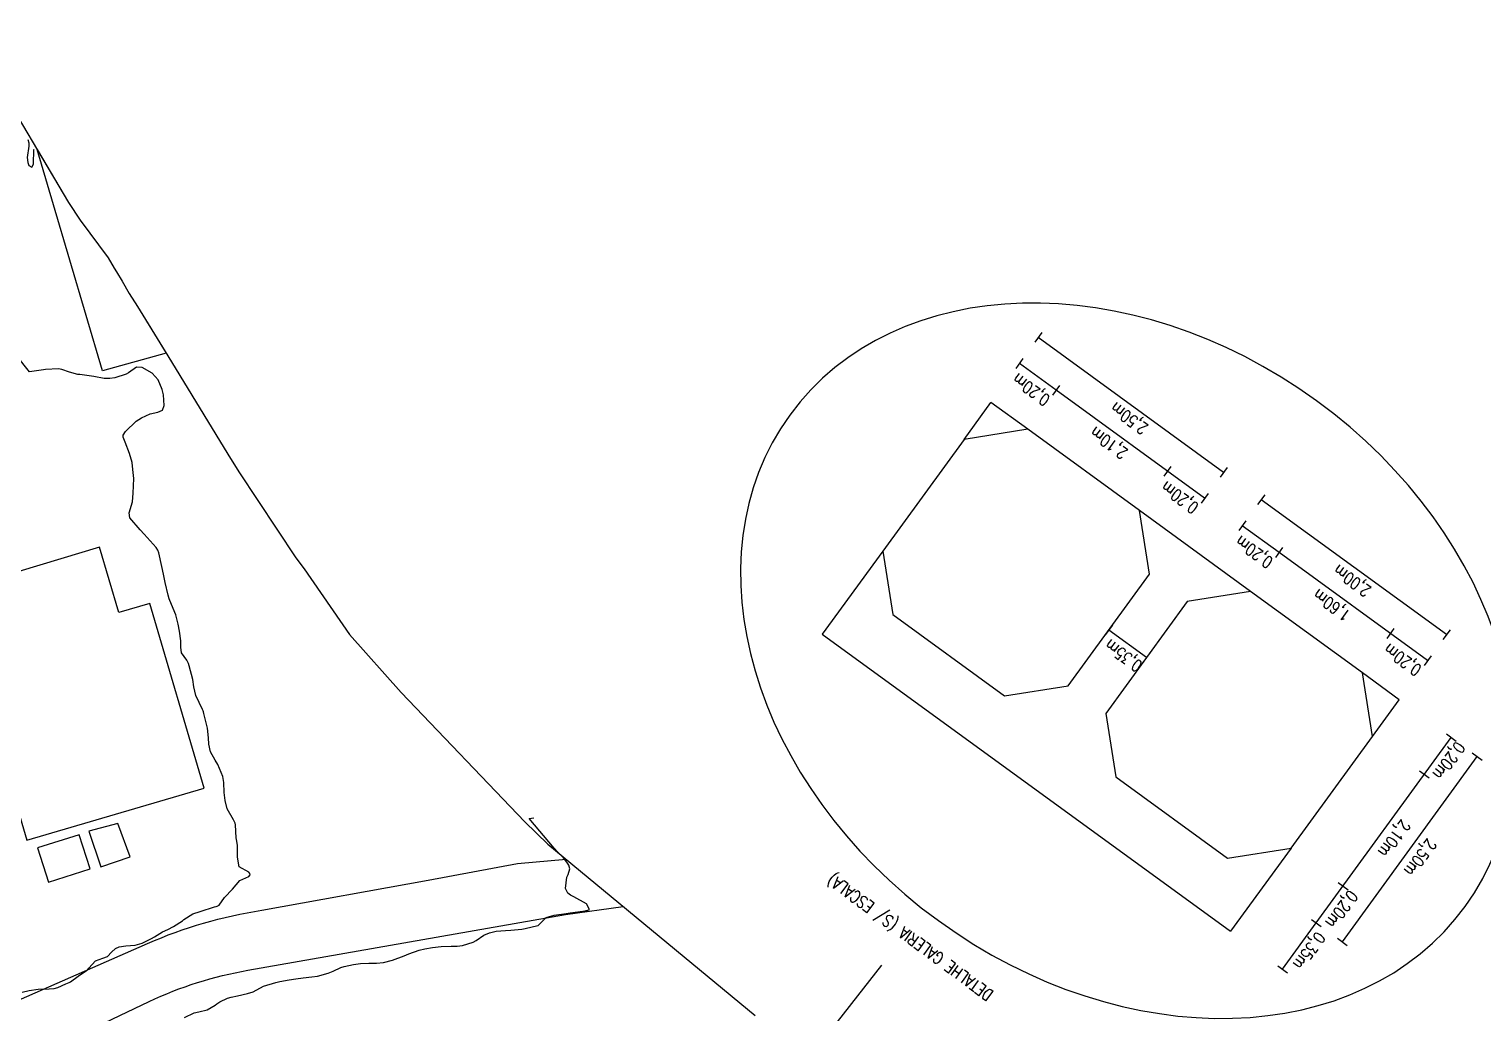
# Model space of a CAD drawing. Header units: metres. Extents: x 307586 to 320046, y 7427249 to 7434250.
# Drawn here: x 314646 to 314826.7, y 7432279 to 7432401.2 of the extents above; entities that cross this region are included whole.
import ezdxf

# ---------------------------------------------------------------- set-up
doc = ezdxf.new("R2010")
doc.units = ezdxf.units.M
doc.header["$MEASUREMENT"] = 0
for name, color, linetype in [('Area', 45, 'Continuous'), ('Curvas de Nivel 1m', 11, 'Continuous'), ('Curvas de Nivel 5m', 15, 'Continuous'), ('DETALHES', 45, 'Continuous'), ('Edificações', 30, 'Continuous'), ('TEXTO', 45, 'Continuous'), ('Vias Secundárias', 230, 'Continuous')]:
    doc.layers.add(name, color=color, linetype=linetype)
doc.styles.add('ROMANS', font='romans', dxfattribs={"height": 0.2})

msp = doc.modelspace()

# ---------------------------------------------------------------- linework, layer by layer
at = {"layer": 'Area'}
msp.add_polyline3d([(314638.12, 7432401.21, 725.01), (314650.93, 7432379.66, 725.9), (314652.38, 7432377.45, 725.33), (314655.84, 7432372.77, 729.34), (314656.58, 7432371.5, 729.48), (314656.88, 7432371.05, 729.53), (314657.59, 7432369.9, 729.79), (314658.46, 7432368.36, 729.98), (314659.48, 7432366.74, 730.34), (314663.26, 7432360.59, 725), (314670.73, 7432348.37, 725.66), (314672.08, 7432346.2, 725.7), (314679.16, 7432335.51, 725.65), (314680.19, 7432334.12, 725.87), (314685.84, 7432326, 725.92), (314692.24, 7432318.77, 725.95), (314707.61, 7432302.71, 725.87), (314710.5, 7432299.93, 726.01), (314736.27, 7432278.65, 726.79)], dxfattribs=at)
at = {"layer": 'Curvas de Nivel 1m', "elevation": 726, "flags": 128}
msp.add_lwpolyline([(314665.34, 7432278.39), (314666.52, 7432278.96), (314667.11, 7432279.11), (314668.13, 7432279.34), (314669.13, 7432279.93), (314669.36, 7432280.1), (314669.71, 7432280.33), (314670.68, 7432280.78), (314671.14, 7432280.9), (314671.93, 7432281.1), (314673.14, 7432281.37), (314673.86, 7432281.57), (314675.15, 7432282.27), (314676.67, 7432282.75), (314677.16, 7432282.86), (314678.33, 7432283.07), (314679.17, 7432283.2), (314680.06, 7432283.32), (314681.17, 7432283.44), (314681.84, 7432283.52), (314683.18, 7432283.9), (314683.38, 7432283.97), (314683.8, 7432284.16), (314684.74, 7432284.6), (314685.19, 7432284.73), (314686.34, 7432284.99), (314687.19, 7432285.1), (314688.22, 7432285.14), (314689.19, 7432285.16), (314690.05, 7432285.23), (314691.2, 7432285.51), (314692.62, 7432286.06), (314693.21, 7432286.32), (314694.49, 7432286.76), (314695.21, 7432286.93), (314696.14, 7432287.1), (314697.21, 7432287.2), (314698.47, 7432287.25), (314699.22, 7432287.26), (314699.87, 7432287.32), (314701.22, 7432287.74), (314701.6, 7432287.95), (314702.53, 7432288.64), (314703.24, 7432288.93), (314704.05, 7432289.11), (314705.24, 7432289.22), (314705.9, 7432289.24), (314707.25, 7432289.37), (314707.67, 7432289.46), (314709.25, 7432289.83), (314709.28, 7432289.83), (314709.32, 7432289.86), (314710.29, 7432290.83), (314711.27, 7432291.1), (314712.75, 7432291.31), (314713.27, 7432291.39), (314715.13, 7432291.65), (314715.27, 7432291.67), (314715.37, 7432291.69), (314715.66, 7432291.79), (314715.28, 7432292.52), (314713.73, 7432293.38), (314713.3, 7432293.58), (314712.97, 7432293.82), (314712.7, 7432294.43), (314712.85, 7432295.82), (314713.01, 7432296.14), (314713.24, 7432296.86), (314713.11, 7432297.3), (314712.84, 7432297.7), (314712.57, 7432298.05), (314712.24, 7432298.42), (314711.73, 7432298.94), (314711.28, 7432299.41), (314708.17, 7432303.12), (314708.74, 7432303.2)], dxfattribs=at)
at = {"layer": 'Curvas de Nivel 5m', "elevation": 725, "flags": 128}
for points in [[(314645.84, 7432387.49), (314645.98, 7432387.07), (314645.99, 7432386.64), (314645.78, 7432385.24), (314645.84, 7432384.64), (314645.99, 7432384.25), (314646.37, 7432384.06), (314646.56, 7432384.44), (314646.59, 7432386.24), (314646.65, 7432386.24)], [(314645.14, 7432281.54), (314646.02, 7432281.74), (314647.15, 7432281.89), (314648.51, 7432281.95), (314649.15, 7432282.01), (314649.6, 7432282.12), (314650.57, 7432282.57), (314650.99, 7432282.73), (314651.16, 7432282.81), (314652.13, 7432283.51), (314653.17, 7432284.23), (314653.33, 7432284.37), (314653.43, 7432284.53), (314654.27, 7432285.43), (314655.19, 7432285.78), (314655.74, 7432285.96), (314656.24, 7432286.5), (314656.75, 7432286.96), (314657.21, 7432287.15), (314658.02, 7432287.29), (314659.21, 7432287.39), (314660.06, 7432287.61), (314661.22, 7432288.19), (314661.61, 7432288.43), (314662.61, 7432289.04), (314663.24, 7432289.33), (314663.96, 7432289.68), (314665.07, 7432290.39), (314665.17, 7432290.47), (314665.25, 7432290.55), (314666.36, 7432291.28), (314667.26, 7432291.57), (314669.04, 7432292.12), (314669.27, 7432292.19), (314669.39, 7432292.22), (314669.62, 7432292.34), (314670.31, 7432293.3), (314671.29, 7432294.32), (314672.19, 7432295.43), (314673.32, 7432295.9), (314673.49, 7432296.12), (314673.46, 7432296.29), (314673.32, 7432296.45), (314672.12, 7432297.1), (314671.9, 7432298.31), (314671.91, 7432299.76), (314671.82, 7432300.31), (314671.77, 7432300.71), (314671.67, 7432302.32), (314671.62, 7432302.54), (314671.4, 7432302.94), (314670.64, 7432304.33), (314670.39, 7432305.37), (314670.28, 7432306.33), (314670.22, 7432307.57), (314670.08, 7432308.33), (314669.48, 7432309.81), (314669.15, 7432310.35), (314668.55, 7432311.4), (314668.37, 7432312.36), (314668.31, 7432313.15), (314668.18, 7432314.36), (314667.74, 7432316.18), (314667.7, 7432316.37), (314667.67, 7432316.48), (314667.57, 7432316.65), (314666.72, 7432318.38), (314666.49, 7432319.49), (314666.36, 7432320.38), (314665.92, 7432322.1), (314665.83, 7432322.39), (314665.64, 7432322.77), (314664.96, 7432323.71), (314664.88, 7432324.4), (314664.87, 7432325.2), (314664.7, 7432326.4), (314664.55, 7432327.27), (314664.25, 7432328.41), (314663.72, 7432329.71), (314663.43, 7432330.42), (314663.3, 7432330.86), (314662.92, 7432332.43), (314662.72, 7432333.48), (314662.53, 7432334.43), (314662.13, 7432336.11), (314662.03, 7432336.44), (314661.81, 7432336.79), (314660.32, 7432338.46), (314659.83, 7432338.99), (314658.52, 7432340.48), (314658.46, 7432341.08), (314658.87, 7432342.48), (314658.96, 7432343.55), (314659.01, 7432344.47), (314659.02, 7432345.36), (314658.92, 7432346.48), (314658.81, 7432347.35), (314658.51, 7432348.48), (314657.96, 7432349.86), (314657.71, 7432350.49), (314657.71, 7432350.76), (314657.98, 7432351.19), (314659.32, 7432352.47), (314660, 7432352.89), (314661.06, 7432353.39), (314662, 7432353.62), (314662.59, 7432353.85), (314662.81, 7432354.43), (314662.71, 7432355.76), (314662.57, 7432356.43), (314662.05, 7432357.63), (314661.31, 7432358.45), (314660.07, 7432359.14), (314659.35, 7432359.2), (314658.39, 7432358.49), (314658.06, 7432358.32), (314656.67, 7432357.89), (314656.06, 7432357.79), (314655.33, 7432357.8), (314654.06, 7432358.04), (314652.34, 7432358.28), (314652.06, 7432358.3), (314651.03, 7432358.57), (314650.07, 7432358.92), (314649.68, 7432358.98), (314648.07, 7432358.89), (314647.81, 7432358.86), (314646.06, 7432358.63), (314644.44, 7432360.65)]]:
    msp.add_lwpolyline(points, dxfattribs=at)
at = {"layer": 'DETALHES'}
for p, q in [((314771.88, 7432363.5), (314771, 7432362.29)), ((314794.47, 7432346.13), (314771.44, 7432362.89)), ((314769.53, 7432360.27), (314768.65, 7432359.05)), ((314773.66, 7432356.33), (314769.09, 7432359.66)), ((314774.1, 7432356.94), (314773.22, 7432355.72)), ((314792.12, 7432342.9), (314773.66, 7432356.33)), ((314762.23, 7432350.23), (314765.56, 7432354.81)), ((314770.13, 7432351.48), (314765.56, 7432354.81)), ((314787.93, 7432346.87), (314787.05, 7432345.66)), ((314794.91, 7432346.74), (314794.03, 7432345.53)), ((314792.56, 7432343.5), (314791.68, 7432342.29)), ((314799.59, 7432343.33), (314798.71, 7432342.12)), ((314797.84, 7432331.31), (314784.01, 7432341.37)), ((314822.18, 7432325.97), (314799.15, 7432342.73)), ((314797.24, 7432340.1), (314796.35, 7432338.89)), ((314801.37, 7432336.17), (314796.8, 7432339.49)), ((314752.12, 7432336.35), (314744.6, 7432326.02)), ((314801.81, 7432336.77), (314800.93, 7432335.56)), ((314819.83, 7432322.73), (314801.37, 7432336.17)), ((314780.65, 7432327.14), (314779.77, 7432325.92)), ((314815.64, 7432326.71), (314814.76, 7432325.49)), ((314822.62, 7432326.57), (314821.74, 7432325.36)), ((314744.58, 7432326.04), (314795.32, 7432289.11)), ((314784.88, 7432323.13), (314780.21, 7432326.53)), ((314785.33, 7432323.73), (314784.44, 7432322.52)), ((314820.27, 7432323.34), (314819.39, 7432322.13)), ((314816.3, 7432317.88), (314811.72, 7432321.21)), ((314812.97, 7432313.31), (314816.3, 7432317.88)), ((314806, 7432290.14), (314822.77, 7432313.17)), ((314822.16, 7432313.62), (314823.37, 7432312.73)), ((314809.24, 7432287.79), (314826, 7432310.82)), ((314825.39, 7432311.26), (314826.61, 7432310.38)), ((314818.83, 7432309.04), (314820.04, 7432308.16)), ((314802.86, 7432299.42), (314795.32, 7432289.11)), ((314808.73, 7432295.16), (314809.94, 7432294.27)), ((314805.4, 7432290.58), (314806.61, 7432289.7)), ((314805.4, 7432290.58), (314806.61, 7432289.7)), ((314801.81, 7432284.38), (314806, 7432290.14)), ((314808.63, 7432288.23), (314809.84, 7432287.35)), ((314801.21, 7432284.82), (314802.42, 7432283.94))]:
    msp.add_line(p, q, dxfattribs=at)
for points in [[(314752.12, 7432336.35), (314753.37, 7432328.45), (314767.25, 7432318.34), (314775.16, 7432319.59), (314785.26, 7432333.47), (314784.01, 7432341.37), (314770.13, 7432351.48), (314762.23, 7432350.23), (314752.12, 7432336.35)], [(314779.83, 7432316.18), (314781.08, 7432308.28), (314794.96, 7432298.18), (314802.86, 7432299.42), (314812.97, 7432313.31), (314811.72, 7432321.21), (314797.84, 7432331.31), (314789.94, 7432330.07), (314779.83, 7432316.18)]]:
    msp.add_lwpolyline(points, dxfattribs=at)
at = {"layer": 'DETALHES', "extrusion": (0, 0, -1)}
msp.add_ellipse((314782.53, 7432322.72), major_axis=(41.96, -30.53), ratio=0.769736, dxfattribs=at)
at = {"layer": 'Edificações', "elevation": 725.3}
msp.add_lwpolyline([(314663.04, 7432360.94), (314655.12, 7432358.74), (314647.03, 7432386.23), (314650.93, 7432379.66), (314652.38, 7432377.45), (314655.84, 7432372.77), (314656.58, 7432371.5), (314656.88, 7432371.05), (314657.59, 7432369.9), (314658.46, 7432368.36), (314659.48, 7432366.74)], close=True, dxfattribs=at)
at = {"layer": 'Edificações'}
for points in [[(314645.73, 7432300.43), (314667.76, 7432306.88), (314661.04, 7432329.84), (314657.16, 7432328.7), (314654.77, 7432336.85), (314642.53, 7432333.15), (314638.15, 7432326.1)], [(314653.43, 7432301.54), (314654.92, 7432297.13), (314658.57, 7432298.37), (314657.05, 7432302.48)], [(314652.25, 7432301.1), (314647.04, 7432299.49), (314648.41, 7432295.21), (314653.61, 7432296.87)]]:
    msp.add_lwpolyline(points, close=True, dxfattribs=at)
at = {"layer": 'TEXTO'}
msp.add_line((314629.04, 7432128.03), (314751.99, 7432284.91), dxfattribs=at)
at = {"layer": 'Vias Secundárias'}
for points in [[(314554.88, 7432256.12), (314562.6, 7432251.17, 0.145408), (314574.21, 7432247.82, 0.048597), (314581.57, 7432248.59), (314587.39, 7432250.92), (314601.58, 7432258.53), (314638.9, 7432278.03), (314660.74, 7432287.59, -0.064938), (314674.93, 7432291.71), (314695.61, 7432295.46), (314706.7, 7432297.52), (314712.77, 7432298.05)], [(314554.88, 7432256.12), (314562.6, 7432251.17, 0.145408), (314574.21, 7432247.82, 0.048597), (314581.57, 7432248.59), (314587.39, 7432250.92), (314601.58, 7432258.53), (314638.9, 7432278.03), (314660.74, 7432287.59, -0.064938), (314674.93, 7432291.71), (314695.61, 7432295.46), (314706.7, 7432297.52), (314712.77, 7432298.05)], [(314583.34, 7432220.78), (314582.96, 7432227.77, -0.148288), (314585.62, 7432238.6, -0.117049), (314591.34, 7432244.53), (314639.81, 7432270.31), (314660.93, 7432280.36, -0.069028), (314673.2, 7432284.25), (314712.68, 7432291.2), (314719.86, 7432292.2)], [(314583.34, 7432220.78), (314582.96, 7432227.77, -0.148288), (314585.62, 7432238.6, -0.117049), (314591.34, 7432244.53), (314639.81, 7432270.31), (314660.93, 7432280.36, -0.069028), (314673.2, 7432284.25), (314712.68, 7432291.2), (314719.86, 7432292.2)]]:
    msp.add_lwpolyline(points, format="xyb", dxfattribs=at)

# ---------------------------------------------------------------- texts
at = {"layer": 'DETALHES', "style": 'ROMANS', "width": 0.8}
for s, rotation, p in [('0,20m', 143.5152, (314773.06, 7432355.46)), ('2,50m', 143.5152, (314785.24, 7432351.89)), ('2,10m', 143.5152, (314782.71, 7432348.83)), ('0,20m', 143.5152, (314791.51, 7432342.06)), ('0,20m', 143.5152, (314800.77, 7432335.29)), ('2,00m', 143.5152, (314812.95, 7432331.72)), ('1,60m', 143.5152, (314810.42, 7432328.66)), ('0,35m', 143.5152, (314784.54, 7432322.41)), ('0,20m', 143.5152, (314819.22, 7432321.9)), ('0,20m', 233.5152, (314823.42, 7432312.79)), ('2,10m', 233.5152, (314816.62, 7432303.12)), ('2,50m', 233.5152, (314819.86, 7432300.77)), ('DETALHE GALERIA (S/ ESCALA)', 143.5152, (314766, 7432281.53, 731.93)), ('0,20m', 233.5152, (314810.09, 7432294.32)), ('0,35m', 233.5152, (314806.05, 7432289.16))]:
    msp.add_text(s, height=1.5, rotation=rotation, dxfattribs=at).set_placement(p)

doc.saveas('drawing.dxf')
